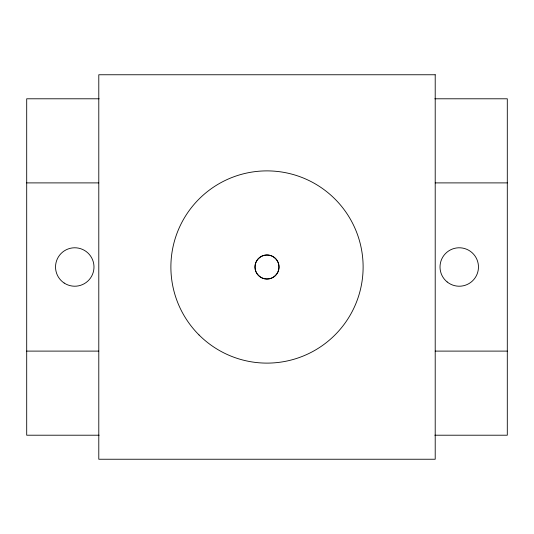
<?xml version="1.0" encoding="UTF-8"?>
<svg xmlns="http://www.w3.org/2000/svg" width="534" height="534" viewBox="0 0 534 534"><rect width="100%" height="100%" fill="white"/><g stroke="black" fill="none" stroke-linecap="round" stroke-linejoin="round"><path stroke-width="0.8" d="M99.144 98.79L26.7 98.79L26.7 435.21L99.144 435.21M434.856 98.79L507.3 98.79L507.3 435.21L434.856 435.21M26.7 182.895L98.79 182.895M435.21 182.895L507.3 182.895M26.7 351.105L98.79 351.105M435.21 351.105L507.3 351.105M435.21 74.76L98.79 74.76L98.79 459.24L435.21 459.24L435.21 74.76M64.167 283.04A19.224 19.224 0 0 0 93.951 268.155A19.224 19.224 0 0 0 66.163 249.805A19.224 19.224 0 0 0 64.167 283.04M199.035 334.965A96.12 96.12 0 0 0 359.843 291.878A96.12 96.12 0 0 0 242.122 174.157A96.12 96.12 0 0 0 199.035 334.965M447.158 281.952A19.224 19.224 0 0 0 478.23 269.99A19.224 19.224 0 0 0 452.331 249.058A19.224 19.224 0 0 0 447.158 281.952M258.503 275.497A12.015 12.015 0 0 0 278.608 270.111A12.015 12.015 0 0 0 263.889 255.392A12.015 12.015 0 0 0 258.503 275.497A12.169 12.068 -90 0 0 275.497 275.497A11.955 11.855 -90 0 0 275.497 258.503A12.169 12.068 -90 0 0 258.529 258.503A11.955 11.855 -90 0 0 258.503 275.497"/></g></svg>
